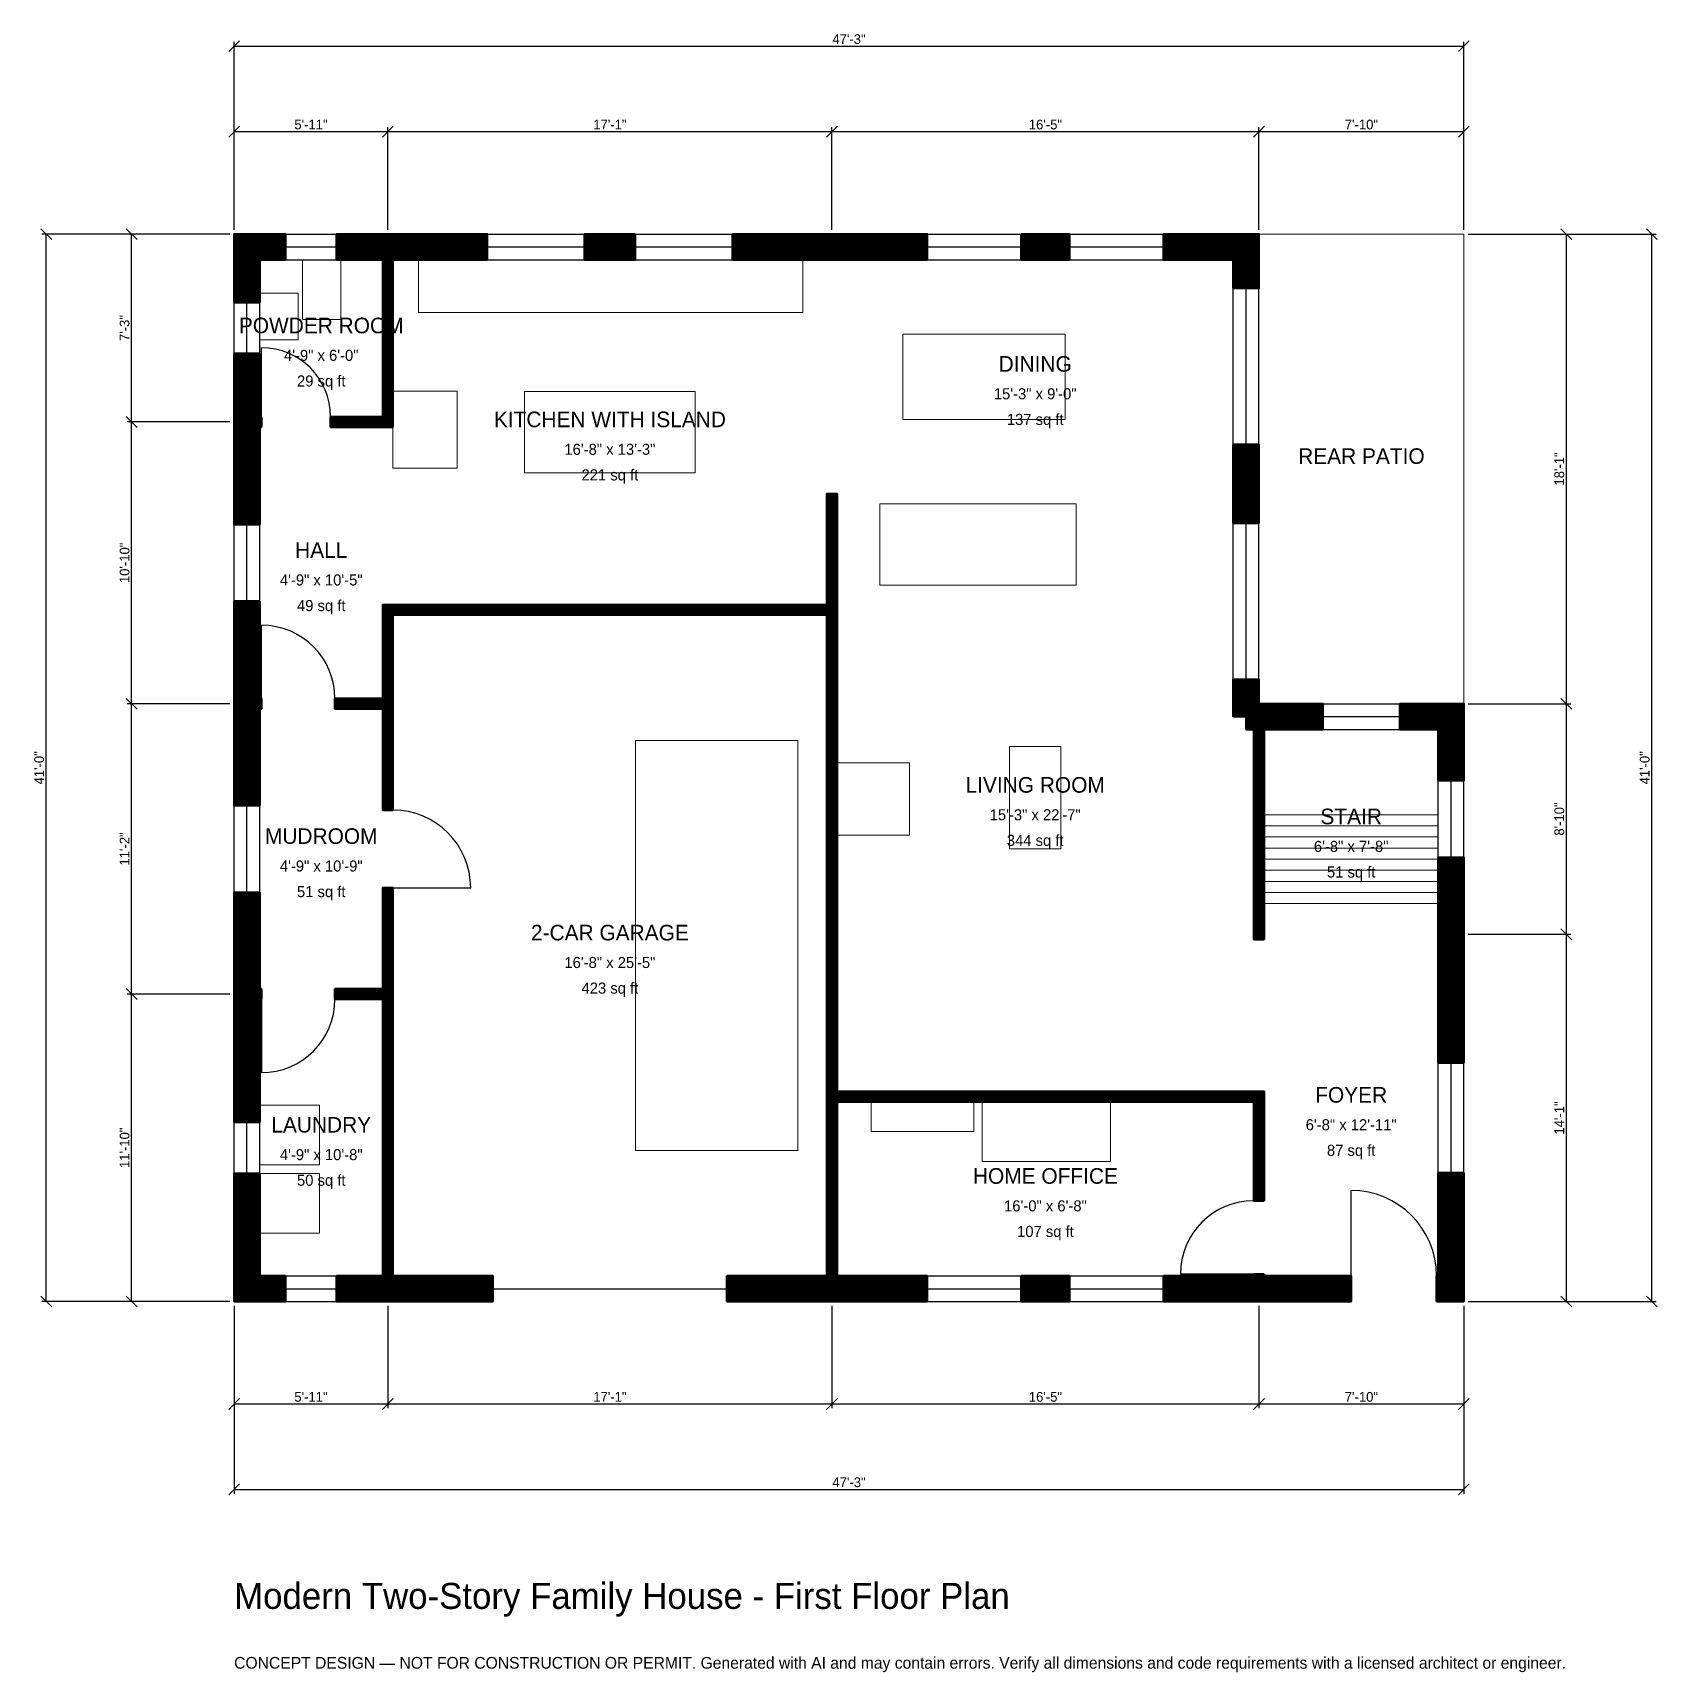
# Model space of a CAD drawing. Header units: inches. Extents: x -93 to 656, y -171 to 585.
import ezdxf
from ezdxf.enums import TextEntityAlignment as Align

# ---------------------------------------------------------------- set-up
doc = ezdxf.new("R2010")
doc.units = ezdxf.units.IN
doc.header["$MEASUREMENT"] = 0
doc.linetypes.add('DASHED', pattern=[0.6, 0.5, -0.1])
for name, color, linetype, lineweight in [('A-ANNO-DIMS', 1, 'Continuous', 13), ('A-ANNO-TEXT', 7, 'Continuous', 18), ('A-AREA-IDEN', 7, 'Continuous', 18), ('A-DOOR', 2, 'Continuous', 25), ('A-FLOR-FIXT', 9, 'Continuous', 13), ('A-FLOR-STRS', 3, 'Continuous', 18), ('A-FURN', 9, 'Continuous', 13), ('A-GLAZ', 4, 'Continuous', 25), ('A-SITE-PAVE', 8, 'Continuous', 13), ('A-WALL', 7, 'Continuous', 50), ('A-WALL-PATT', 8, 'Continuous', 13)]:
    doc.layers.add(name, color=color, linetype=linetype, lineweight=lineweight)
doc.dimstyles.new('PLAN', dxfattribs={"dimtxt": 4.5, "dimasz": 3, "dimexe": 2, "dimexo": 2, "dimgap": 1, "dimtad": 1, "dimdec": 0, "dimlunit": 4, "dimtsz": 2.5, "dimcen": 2.5, "dimclrd": 1, "dimclre": 1, "dimazin": 3, "dimtfac": 1, "dimtmove": 0, "dimatfit": 3})

msp = doc.modelspace()

# ---------------------------------------------------------------- hatches: boundary and pattern name
at = {"layer": 'A-WALL-PATT'}
h = msp.add_hatch(dxfattribs=at)
h.set_pattern_fill('ANSI31', color=8, scale=0.8)
h.paths.add_polyline_path([(273.2283, 0), (273.2283, 0), (269.685, 0), (227.1654, 0), (227.1654, 11.811), (269.685, 11.811), (273.2283, 11.811), (273.2283, 92.126), (273.2283, 96.8504), (273.2283, 316.5354), (73.2283, 316.5354), (73.2283, 277.9528), (73.2283, 273.2283), (73.2283, 226.5748), (68.5039, 226.5748), (68.5039, 273.2283), (46.4567, 273.2283), (46.4567, 277.9528), (68.5039, 277.9528), (68.5039, 316.5354), (68.5039, 321.2598), (73.2283, 321.2598), (273.2283, 321.2598), (273.2283, 372.4409), (277.9528, 372.4409), (277.9528, 321.2598), (277.9528, 316.5354), (277.9528, 96.8504), (470.0787, 96.8504), (474.8031, 96.8504), (474.8031, 92.126), (474.8031, 46.4567), (470.0787, 46.4567), (470.0787, 92.126), (277.9528, 92.126), (277.9528, 11.811), (281.4961, 11.811), (319.5538, 11.811), (319.5538, 0), (281.4961, 0), (277.9528, 0), (277.9528, 0), (273.2283, 0)])
h.paths.add_polyline_path([(76.7717, 0), (73.2283, 0), (73.2283, 0), (68.5039, 0), (68.5039, 0), (64.9606, 0), (47.2441, 0), (47.2441, 11.811), (64.9606, 11.811), (68.5039, 11.811), (68.5039, 139.3701), (46.4567, 139.3701), (46.4567, 144.0945), (68.5039, 144.0945), (68.5039, 190.748), (73.2283, 190.748), (73.2283, 144.0945), (73.2283, 139.3701), (73.2283, 11.811), (76.7717, 11.811), (119.2913, 11.811), (119.2913, 0), (76.7717, 0)])
h.paths.add_polyline_path([(11.811, 0), (11.811, 0), (0, 0), (0, 0), (0, 0), (0, 11.811), (0, 11.811), (0, 59.0551), (11.811, 59.0551), (11.811, 11.811), (23.622, 11.811), (23.622, 0), (11.811, 0)])
h.paths.add_polyline_path([(0, 135.8268), (0, 139.3701), (0, 139.3701), (0, 144.0945), (0, 144.0945), (0, 147.6378), (0, 188.5827), (11.811, 188.5827), (11.811, 147.6378), (11.811, 144.0945), (12.5984, 144.0945), (12.5984, 139.3701), (11.811, 139.3701), (11.811, 135.8268), (11.811, 82.6772), (0, 82.6772), (0, 135.8268)])
h.paths.add_polyline_path([(0, 269.685), (0, 273.2283), (0, 273.2283), (0, 277.9528), (0, 277.9528), (0, 281.4961), (0, 322.8346), (11.811, 322.8346), (11.811, 281.4961), (11.811, 277.9528), (12.5984, 277.9528), (12.5984, 273.2283), (11.811, 273.2283), (11.811, 269.685), (11.811, 228.7402), (0, 228.7402), (0, 269.685)])
h.paths.add_polyline_path([(0, 399.6063), (0, 403.1496), (0, 403.1496), (0, 407.874), (0, 407.874), (0, 411.4173), (0, 437.0079), (11.811, 437.0079), (11.811, 411.4173), (11.811, 407.874), (12.5984, 407.874), (12.5984, 403.1496), (11.811, 403.1496), (11.811, 399.6063), (11.811, 358.2677), (0, 358.2677), (0, 399.6063)])
h.paths.add_polyline_path([(0, 480.315), (0, 480.315), (0, 492.126), (0, 492.126), (0, 492.126), (11.811, 492.126), (11.811, 492.126), (23.622, 492.126), (23.622, 480.315), (11.811, 480.315), (11.811, 460.6299), (0, 460.6299), (0, 480.315)])
h.paths.add_polyline_path([(64.9606, 492.126), (68.5039, 492.126), (68.5039, 492.126), (73.2283, 492.126), (73.2283, 492.126), (76.7717, 492.126), (116.6667, 492.126), (116.6667, 480.315), (76.7717, 480.315), (73.2283, 480.315), (73.2283, 407.874), (73.2283, 403.1496), (68.5039, 403.1496), (44.4882, 403.1496), (44.4882, 407.874), (68.5039, 407.874), (68.5039, 480.315), (64.9606, 480.315), (47.2441, 480.315), (47.2441, 492.126), (64.9606, 492.126)])
h.paths.add_polyline_path([(184.9081, 492.126), (184.9081, 480.315), (161.5486, 480.315), (161.5486, 492.126), (184.9081, 492.126)])
h.paths.add_polyline_path([(269.685, 492.126), (281.4961, 492.126), (319.5538, 492.126), (319.5538, 480.315), (281.4961, 480.315), (269.685, 480.315), (229.79, 480.315), (229.79, 492.126), (269.685, 492.126)])
h.paths.add_polyline_path([(385.1706, 492.126), (385.1706, 480.315), (362.8609, 480.315), (362.8609, 492.126), (385.1706, 492.126)])
h.paths.add_polyline_path([(460.6299, 492.126), (460.6299, 492.126), (472.4409, 492.126), (472.4409, 492.126), (472.441, 492.126), (472.441, 480.315), (472.4409, 480.315), (472.4409, 467.126), (460.6299, 467.126), (460.6299, 480.315), (428.4777, 480.315), (428.4777, 492.126), (460.6299, 492.126)])
h.paths.add_polyline_path([(472.4409, 375.9843), (472.4409, 364.1732), (472.4409, 358.8583), (460.6299, 358.8583), (460.6299, 364.1732), (460.6299, 375.9843), (460.6299, 395.0787), (472.4409, 395.0787), (472.4409, 375.9843)])
h.paths.add_polyline_path([(472.4409, 277.9528), (472.441, 277.9528), (472.441, 275.5906), (474.8031, 275.5906), (474.8031, 275.5906), (501.9685, 275.5906), (501.9685, 263.7795), (474.8031, 263.7795), (474.8031, 166.9291), (470.0787, 166.9291), (470.0787, 263.7795), (466.5354, 263.7795), (466.5354, 269.685), (460.6299, 269.685), (460.6299, 286.811), (472.4409, 286.811), (472.4409, 277.9528)])
h.paths.add_polyline_path([(555.1181, 275.5906), (555.1181, 275.5906), (566.9291, 275.5906), (566.9291, 275.5906), (566.9292, 275.5906), (566.9292, 263.7795), (566.9291, 263.7795), (566.9291, 240.1575), (555.1181, 240.1575), (555.1181, 263.7795), (537.4016, 263.7795), (537.4016, 275.5906), (555.1181, 275.5906)])
h.paths.add_polyline_path([(566.9291, 175.1969), (566.9291, 163.3858), (566.9291, 110.0394), (555.1181, 110.0394), (555.1181, 163.3858), (555.1181, 175.1969), (555.1181, 204.7244), (566.9291, 204.7244), (566.9291, 175.1969)])
h.paths.add_polyline_path([(566.9291, 11.811), (566.9292, 11.811), (566.9292, 0), (566.9291, 0), (566.9291, 0), (555.1181, 0), (555.1181, 0), (554.3307, 0), (554.3307, 11.811), (555.1181, 11.811), (555.1181, 59.252), (566.9291, 59.252), (566.9291, 11.811)])
h.paths.add_polyline_path([(478.3465, 0), (474.8031, 0), (474.8031, 0), (470.0787, 0), (470.0787, 0), (466.5354, 0), (428.4777, 0), (428.4777, 11.811), (466.5354, 11.811), (470.0787, 11.811), (470.0787, 12.5984), (474.8031, 12.5984), (474.8031, 11.811), (478.3465, 11.811), (514.9606, 11.811), (514.9606, 0), (478.3465, 0)])
h.paths.add_polyline_path([(362.8609, 0), (362.8609, 11.811), (385.1706, 11.811), (385.1706, 0), (362.8609, 0)])

# ---------------------------------------------------------------- linework, layer by layer
at = {"layer": 'A-DOOR'}
for p, q in [((12.5984, 407.874), (12.5984, 439.7638)), ((12.5984, 277.9528), (12.5984, 311.811)), ((73.2283, 190.748), (109.0551, 190.748)), ((12.5984, 139.3701), (12.5984, 105.5118)), ((514.9606, 11.811), (514.9606, 51.1811)), ((470.0787, 12.5984), (436.2205, 12.5984))]:
    msp.add_line(p, q, dxfattribs=at)
at = {"layer": 'A-DOOR', "linetype": 'DASHED'}
msp.add_line((119.2913, 5.9055), (227.1654, 5.9055), dxfattribs=at)
at = {"layer": 'A-DOOR'}
for centre, radius, start, end in [((12.5984, 407.874), 31.8898, 0, 90), ((12.5984, 277.9528), 33.8583, 0, 90), ((73.2283, 190.748), 35.8268, 0, 90), ((12.5984, 139.3701), 33.8583, 270, 360), ((470.0787, 12.5984), 33.8583, 90, 180), ((514.9606, 11.811), 39.3701, 0, 90)]:
    msp.add_arc(centre, radius, start, end, dxfattribs=at)
at = {"layer": 'A-FLOR-FIXT'}
for points in [[(31.4961, 452.7559), (49.2126, 452.7559), (49.2126, 480.315), (31.4961, 480.315)], [(85.0394, 455.9055), (262.2047, 455.9055), (262.2047, 480.315), (85.0394, 480.315)], [(11.811, 443.3071), (29.5276, 443.3071), (29.5276, 464.9606), (11.811, 464.9606)], [(133.8583, 382.0866), (212.5984, 382.0866), (212.5984, 419.4882), (133.8583, 419.4882)]]:
    msp.add_lwpolyline(points, close=True, dxfattribs=at)
at = {"layer": 'A-FLOR-STRS'}
for p, q in [((474.8031, 224.4094), (555.1181, 224.4094)), ((474.8031, 219.2913), (555.1181, 219.2913)), ((474.8031, 214.1732), (555.1181, 214.1732)), ((474.8031, 209.0551), (555.1181, 209.0551)), ((474.8031, 203.937), (555.1181, 203.937)), ((474.8031, 198.8189), (555.1181, 198.8189)), ((474.8031, 193.7008), (555.1181, 193.7008)), ((474.8031, 188.5827), (555.1181, 188.5827)), ((474.8031, 183.4646), (555.1181, 183.4646))]:
    msp.add_line(p, q, dxfattribs=at)
at = {"layer": 'A-FURN'}
for points in [[(308.2677, 406.6929), (383.0709, 406.6929), (383.0709, 446.063), (308.2677, 446.063)], [(73.2283, 384.252), (102.7559, 384.252), (102.7559, 419.685), (73.2283, 419.685)], [(297.6378, 330.315), (388.189, 330.315), (388.189, 367.7165), (297.6378, 367.7165)], [(185.0394, 69.685), (259.8425, 69.685), (259.8425, 258.6614), (185.0394, 258.6614)], [(357.4803, 208.6614), (381.1024, 208.6614), (381.1024, 255.9055), (357.4803, 255.9055)], [(277.9528, 214.9606), (311.4173, 214.9606), (311.4173, 248.4252), (277.9528, 248.4252)], [(293.7008, 78.3465), (340.9449, 78.3465), (340.9449, 92.126), (293.7008, 92.126)], [(344.8819, 64.5669), (403.937, 64.5669), (403.937, 92.126), (344.8819, 92.126)], [(11.811, 62.9921), (39.3701, 62.9921), (39.3701, 90.5512), (11.811, 90.5512)], [(11.811, 31.4961), (39.3701, 31.4961), (39.3701, 59.0551), (11.811, 59.0551)]]:
    msp.add_lwpolyline(points, close=True, dxfattribs=at)
at = {"layer": 'A-GLAZ'}
for p, q in [((23.622, 492.126), (47.2441, 492.126)), ((116.6667, 492.126), (161.5486, 492.126)), ((184.9081, 492.126), (229.79, 492.126)), ((319.5538, 492.126), (362.8609, 492.126)), ((385.1706, 492.126), (428.4777, 492.126)), ((23.622, 486.2205), (47.2441, 486.2205)), ((116.6667, 486.2205), (161.5486, 486.2205)), ((184.9081, 486.2205), (229.79, 486.2205)), ((319.5538, 486.2205), (362.8609, 486.2205)), ((385.1706, 486.2205), (428.4777, 486.2205)), ((23.622, 480.315), (47.2441, 480.315)), ((116.6667, 480.315), (161.5486, 480.315)), ((184.9081, 480.315), (229.79, 480.315)), ((319.5538, 480.315), (362.8609, 480.315)), ((385.1706, 480.315), (428.4777, 480.315)), ((460.6299, 395.0787), (460.6299, 467.126)), ((466.5354, 395.0787), (466.5354, 467.126)), ((472.4409, 395.0787), (472.4409, 467.126)), ((0, 437.0079), (0, 460.6299)), ((5.9055, 437.0079), (5.9055, 460.6299)), ((11.811, 437.0079), (11.811, 460.6299)), ((0, 322.8346), (0, 358.2677)), ((5.9055, 322.8346), (5.9055, 358.2677)), ((11.811, 322.8346), (11.811, 358.2677)), ((460.6299, 286.811), (460.6299, 358.8583)), ((466.5354, 286.811), (466.5354, 358.8583)), ((472.4409, 286.811), (472.4409, 358.8583)), ((501.9685, 275.5906), (537.4016, 275.5906)), ((501.9685, 269.685), (537.4016, 269.685)), ((501.9685, 263.7795), (537.4016, 263.7795)), ((555.1181, 204.7244), (555.1181, 240.1575)), ((561.0236, 204.7244), (561.0236, 240.1575)), ((566.9291, 204.7244), (566.9291, 240.1575)), ((0, 188.5827), (0, 228.7402)), ((5.9055, 188.5827), (5.9055, 228.7402)), ((11.811, 188.5827), (11.811, 228.7402)), ((555.1181, 59.252), (555.1181, 110.0394)), ((561.0236, 59.252), (561.0236, 110.0394)), ((566.9291, 59.252), (566.9291, 110.0394)), ((0, 59.0551), (0, 82.6772)), ((5.9055, 59.0551), (5.9055, 82.6772)), ((11.811, 59.0551), (11.811, 82.6772)), ((23.622, 11.811), (47.2441, 11.811)), ((319.5538, 11.811), (362.8609, 11.811)), ((385.1706, 11.811), (428.4777, 11.811)), ((23.622, 5.9055), (47.2441, 5.9055)), ((23.622, 0), (47.2441, 0)), ((319.5538, 5.9055), (362.8609, 5.9055)), ((319.5538, 0), (362.8609, 0)), ((385.1706, 5.9055), (428.4777, 5.9055)), ((385.1706, 0), (428.4777, 0))]:
    msp.add_line(p, q, dxfattribs=at)
at = {"layer": 'A-SITE-PAVE', "linetype": 'DASHED'}
msp.add_lwpolyline([(472.4409, 275.5906), (566.9291, 275.5906), (566.9291, 492.126), (472.4409, 492.126)], close=True, dxfattribs=at)
at = {"layer": 'A-WALL'}
for points in [[(0, 480.315), (0, 480.315), (0, 492.126), (0, 492.126), (0, 492.126), (11.811, 492.126), (11.811, 492.126), (23.622, 492.126), (23.622, 480.315), (11.811, 480.315), (11.811, 460.6299), (0, 460.6299), (0, 480.315)], [(64.9606, 492.126), (68.5039, 492.126), (68.5039, 492.126), (73.2283, 492.126), (73.2283, 492.126), (76.7717, 492.126), (116.6667, 492.126), (116.6667, 480.315), (76.7717, 480.315), (73.2283, 480.315), (73.2283, 407.874), (73.2283, 403.1496), (68.5039, 403.1496), (44.4882, 403.1496), (44.4882, 407.874), (68.5039, 407.874), (68.5039, 480.315), (64.9606, 480.315), (47.2441, 480.315), (47.2441, 492.126), (64.9606, 492.126)], [(184.9081, 492.126), (184.9081, 480.315), (161.5486, 480.315), (161.5486, 492.126), (184.9081, 492.126)], [(269.685, 492.126), (281.4961, 492.126), (319.5538, 492.126), (319.5538, 480.315), (281.4961, 480.315), (269.685, 480.315), (229.79, 480.315), (229.79, 492.126), (269.685, 492.126)], [(385.1706, 492.126), (385.1706, 480.315), (362.8609, 480.315), (362.8609, 492.126), (385.1706, 492.126)], [(460.6299, 492.126), (460.6299, 492.126), (472.4409, 492.126), (472.4409, 492.126), (472.441, 492.126), (472.441, 480.315), (472.4409, 480.315), (472.4409, 467.126), (460.6299, 467.126), (460.6299, 480.315), (428.4777, 480.315), (428.4777, 492.126), (460.6299, 492.126)], [(0, 399.6063), (0, 403.1496), (0, 403.1496), (0, 407.874), (0, 407.874), (0, 411.4173), (0, 437.0079), (11.811, 437.0079), (11.811, 411.4173), (11.811, 407.874), (12.5984, 407.874), (12.5984, 403.1496), (11.811, 403.1496), (11.811, 399.6063), (11.811, 358.2677), (0, 358.2677), (0, 399.6063)], [(472.4409, 375.9843), (472.4409, 364.1732), (472.4409, 358.8583), (460.6299, 358.8583), (460.6299, 364.1732), (460.6299, 375.9843), (460.6299, 395.0787), (472.4409, 395.0787), (472.4409, 375.9843)], [(273.2283, 0), (273.2283, 0), (269.685, 0), (227.1654, 0), (227.1654, 11.811), (269.685, 11.811), (273.2283, 11.811), (273.2283, 92.126), (273.2283, 96.8504), (273.2283, 316.5354), (73.2283, 316.5354), (73.2283, 277.9528), (73.2283, 273.2283), (73.2283, 226.5748), (68.5039, 226.5748), (68.5039, 273.2283), (46.4567, 273.2283), (46.4567, 277.9528), (68.5039, 277.9528), (68.5039, 316.5354), (68.5039, 321.2598), (73.2283, 321.2598), (273.2283, 321.2598), (273.2283, 372.4409), (277.9528, 372.4409), (277.9528, 321.2598), (277.9528, 316.5354), (277.9528, 96.8504), (470.0787, 96.8504), (474.8031, 96.8504), (474.8031, 92.126), (474.8031, 46.4567), (470.0787, 46.4567), (470.0787, 92.126), (277.9528, 92.126), (277.9528, 11.811), (281.4961, 11.811), (319.5538, 11.811), (319.5538, 0), (281.4961, 0), (277.9528, 0), (277.9528, 0), (273.2283, 0)], [(0, 269.685), (0, 273.2283), (0, 273.2283), (0, 277.9528), (0, 277.9528), (0, 281.4961), (0, 322.8346), (11.811, 322.8346), (11.811, 281.4961), (11.811, 277.9528), (12.5984, 277.9528), (12.5984, 273.2283), (11.811, 273.2283), (11.811, 269.685), (11.811, 228.7402), (0, 228.7402), (0, 269.685)], [(472.4409, 277.9528), (472.441, 277.9528), (472.441, 275.5906), (474.8031, 275.5906), (474.8031, 275.5906), (501.9685, 275.5906), (501.9685, 263.7795), (474.8031, 263.7795), (474.8031, 166.9291), (470.0787, 166.9291), (470.0787, 263.7795), (466.5354, 263.7795), (466.5354, 269.685), (460.6299, 269.685), (460.6299, 286.811), (472.4409, 286.811), (472.4409, 277.9528)], [(555.1181, 275.5906), (555.1181, 275.5906), (566.9291, 275.5906), (566.9291, 275.5906), (566.9292, 275.5906), (566.9292, 263.7795), (566.9291, 263.7795), (566.9291, 240.1575), (555.1181, 240.1575), (555.1181, 263.7795), (537.4016, 263.7795), (537.4016, 275.5906), (555.1181, 275.5906)], [(566.9291, 175.1969), (566.9291, 163.3858), (566.9291, 110.0394), (555.1181, 110.0394), (555.1181, 163.3858), (555.1181, 175.1969), (555.1181, 204.7244), (566.9291, 204.7244), (566.9291, 175.1969)], [(76.7717, 0), (73.2283, 0), (73.2283, 0), (68.5039, 0), (68.5039, 0), (64.9606, 0), (47.2441, 0), (47.2441, 11.811), (64.9606, 11.811), (68.5039, 11.811), (68.5039, 139.3701), (46.4567, 139.3701), (46.4567, 144.0945), (68.5039, 144.0945), (68.5039, 190.748), (73.2283, 190.748), (73.2283, 144.0945), (73.2283, 139.3701), (73.2283, 11.811), (76.7717, 11.811), (119.2913, 11.811), (119.2913, 0), (76.7717, 0)], [(0, 135.8268), (0, 139.3701), (0, 139.3701), (0, 144.0945), (0, 144.0945), (0, 147.6378), (0, 188.5827), (11.811, 188.5827), (11.811, 147.6378), (11.811, 144.0945), (12.5984, 144.0945), (12.5984, 139.3701), (11.811, 139.3701), (11.811, 135.8268), (11.811, 82.6772), (0, 82.6772), (0, 135.8268)], [(11.811, 0), (11.811, 0), (0, 0), (0, 0), (0, 0), (0, 11.811), (0, 11.811), (0, 59.0551), (11.811, 59.0551), (11.811, 11.811), (23.622, 11.811), (23.622, 0), (11.811, 0)], [(566.9291, 11.811), (566.9292, 11.811), (566.9292, 0), (566.9291, 0), (566.9291, 0), (555.1181, 0), (555.1181, 0), (554.3307, 0), (554.3307, 11.811), (555.1181, 11.811), (555.1181, 59.252), (566.9291, 59.252), (566.9291, 11.811)], [(362.8609, 0), (362.8609, 11.811), (385.1706, 11.811), (385.1706, 0), (362.8609, 0)], [(478.3465, 0), (474.8031, 0), (474.8031, 0), (470.0787, 0), (470.0787, 0), (466.5354, 0), (428.4777, 0), (428.4777, 11.811), (466.5354, 11.811), (470.0787, 11.811), (470.0787, 12.5984), (474.8031, 12.5984), (474.8031, 11.811), (478.3465, 11.811), (514.9606, 11.811), (514.9606, 0), (478.3465, 0)]]:
    msp.add_lwpolyline(points, close=True, dxfattribs=at)

# ---------------------------------------------------------------- texts
at = {"layer": 'A-ANNO-TEXT'}
for s, height, p in [('Modern Two-Story Family House - First Floor Plan', 12, (0, -141.7323)), ('CONCEPT DESIGN — NOT FOR CONSTRUCTION OR PERMIT. Generated with AI and may contain errors. Verify all dimensions and code requirements with a licensed architect or engineer.', 5.4, (0, -169.2913))]:
    msp.add_text(s, height=height, dxfattribs=at).set_placement(p)
at = {"layer": 'A-AREA-IDEN'}
for s, height, p in [('POWDER ROOM', 7.2, (40.1575, 450)), ('4\'-9" x 6\'-0"', 5.1, (40.1575, 436.2205)), ('DINING', 7.2, (369.2913, 432.2835)), ('29 sq ft', 5.1, (40.1575, 424.4094)), ('15\'-3" x 9\'-0"', 5.1, (369.2913, 418.5039)), ('KITCHEN WITH ISLAND', 7.2, (173.2283, 406.6929)), ('137 sq ft', 5.1, (369.2913, 406.6929)), ('16\'-8" x 13\'-3"', 5.1, (173.2283, 392.9134)), ('REAR PATIO', 7.2, (519.685, 389.7638)), ('221 sq ft', 5.1, (173.2283, 381.1024)), ('HALL', 7.2, (40.1575, 346.4567)), ('4\'-9" x 10\'-5"', 5.1, (40.1575, 332.6772)), ('49 sq ft', 5.1, (40.1575, 320.8661)), ('LIVING ROOM', 7.2, (369.2913, 238.189)), ('15\'-3" x 22\'-7"', 5.1, (369.2913, 224.4094)), ('STAIR', 7.2, (514.9606, 223.622)), ('MUDROOM', 7.2, (40.1575, 214.5669)), ('344 sq ft', 5.1, (369.2913, 212.5984)), ('6\'-8" x 7\'-8"', 5.1, (514.9606, 209.8425)), ('4\'-9" x 10\'-9"', 5.1, (40.1575, 200.7874)), ('51 sq ft', 5.1, (514.9606, 198.0315)), ('51 sq ft', 5.1, (40.1575, 188.9764)), ('2-CAR GARAGE', 7.2, (173.2283, 170.0787)), ('16\'-8" x 25\'-5"', 5.1, (173.2283, 156.2992)), ('423 sq ft', 5.1, (173.2283, 144.4882)), ('FOYER', 7.2, (514.9606, 95.2756)), ('LAUNDRY', 7.2, (40.1575, 81.4961)), ('6\'-8" x 12\'-11"', 5.1, (514.9606, 81.4961)), ('4\'-9" x 10\'-8"', 5.1, (40.1575, 67.7165)), ('87 sq ft', 5.1, (514.9606, 69.685)), ('HOME OFFICE', 7.2, (374.0157, 57.874)), ('50 sq ft', 5.1, (40.1575, 55.9055)), ('16\'-0" x 6\'-8"', 5.1, (374.0157, 44.0945)), ('107 sq ft', 5.1, (374.0157, 32.2835))]:
    msp.add_text(s, height=height, dxfattribs=at).set_placement(p, align=Align.MIDDLE_CENTER)

# ---------------------------------------------------------------- dimensions: what is measured, and where the dimension line sits
at = {"layer": 'A-ANNO-DIMS'}
for base, p1, p2, text in [((0, 578.7402), (0, 492.126), (566.9291, 492.126), '47\'-3"'), ((0, 539.3701), (0, 492.126), (70.8661, 492.126), '5\'-11"'), ((70.8661, 539.3701), (70.8661, 492.126), (275.5906, 492.126), '17\'-1"'), ((275.5906, 539.3701), (275.5906, 492.126), (472.4409, 492.126), '16\'-5"'), ((472.4409, 539.3701), (472.4409, 492.126), (566.9291, 492.126), '7\'-10"'), ((0, -47.2441), (0, 0), (70.8661, 0), '5\'-11"'), ((0, -86.6142), (0, 0), (566.9291, 0), '47\'-3"'), ((70.8661, -47.2441), (70.8661, 0), (275.5906, 0), '17\'-1"'), ((275.5906, -47.2441), (275.5906, 0), (472.4409, 0), '16\'-5"'), ((472.4409, -47.2441), (472.4409, 0), (566.9291, 0), '7\'-10"')]:
    msp.add_linear_dim(base=base, p1=p1, p2=p2, text=text, dimstyle='PLAN', dxfattribs=at).render()
for base, p1, p2, text in [((-86.6142, 0), (0, 0), (0, 492.126), '41\'-0"'), ((-47.2441, 405.5118), (0, 405.5118), (0, 492.126), '7\'-3"'), ((614.1732, 275.5906), (566.9291, 275.5906), (566.9291, 492.126), '18\'-1"'), ((653.5433, 0), (566.9291, 0), (566.9291, 492.126), '41\'-0"'), ((-47.2441, 275.5906), (0, 275.5906), (0, 405.5118), '10\'-10"'), ((-47.2441, 141.7323), (0, 141.7323), (0, 275.5906), '11\'-2"'), ((614.1732, 169.2913), (566.9291, 169.2913), (566.9291, 275.5906), '8\'-10"'), ((614.1732, 0), (566.9291, 0), (566.9291, 169.2913), '14\'-1"'), ((-47.2441, 0), (0, 0), (0, 141.7323), '11\'-10"')]:
    msp.add_linear_dim(base=base, p1=p1, p2=p2, angle=90, text=text, dimstyle='PLAN', dxfattribs=at).render()

doc.saveas('drawing.dxf')
